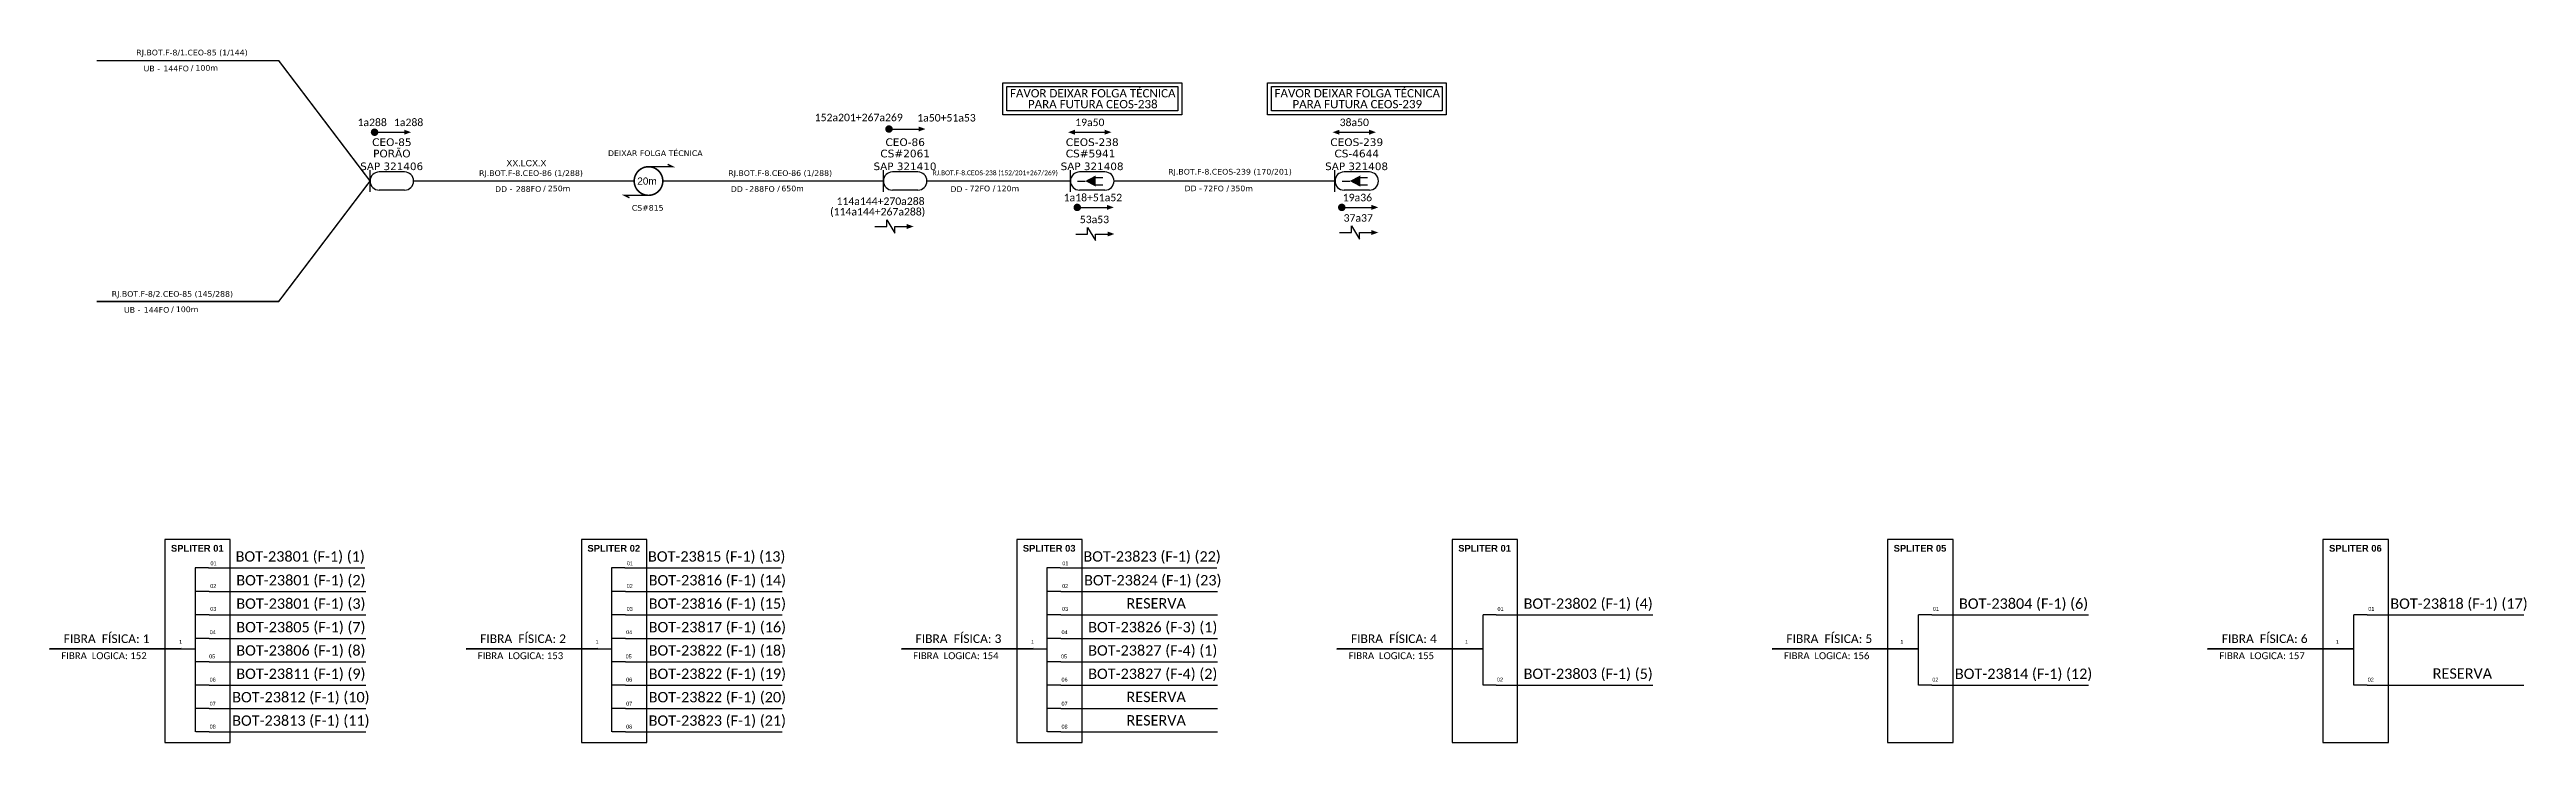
# Model space of a CAD drawing. Header units: millimetres. Extents: x 584467 to 586905, y 9719466 to 9720268.
# Drawn here: x 586251 to 586905, y 9720084 to 9720268 of the extents above; entities that cross this region are included whole.
import ezdxf
from ezdxf.enums import TextEntityAlignment as Align

# ---------------------------------------------------------------- set-up
doc = ezdxf.new("R2010")
doc.units = ezdxf.units.MM
doc.header["$LTSCALE"] = 0.5
doc.linetypes.add('ARILSUPP', pattern=[2.98, 1.42, -0.71, 0.14, -0.71])
for name, color, linetype in [('20.4-CEOS', 1, 'Continuous'), ('20.5-CABO AÉREO', 1, 'Continuous'), ('LC', 7, 'Continuous'), ('SETA', 7, 'Continuous')]:
    doc.layers.add(name, color=color, linetype=linetype)
doc.layers.add('40.1-ETIQUETAS', color=1, linetype='Continuous', lineweight=20)
doc.styles.add('ARIAL', font='arial.ttf')
doc.styles.add('siredit', font='verdana.ttf')
doc.styles.get("Standard").update_dxf_attribs({"font": 'arial.ttf'})

# ---------------------------------------------------------------- blocks, each defined once
blk = doc.blocks.new('ETIQUETA_RS5F')
at = {"layer": '40.1-ETIQUETAS', "color": 0, "style": 'siredit'}
blk.add_text('/', height=1.5, dxfattribs=at).set_placement((1.55, -1.95), align=Align.MIDDLE_RIGHT)
for tag, p in [('ETIQUETA_R_SECUNDARIA', (1.18, 2.1)), ('ETIQUETA_R_PRIMARIA', (1.18, 4.1)), ('F_ATIVAS/F_MORTAS', (1.11, -4.24))]:
    blk.add_attdef(tag, text='', height=1.5, dxfattribs=at).set_placement(p, align=Align.MIDDLE_CENTER)
for tag, p in [('TIPO_CABO', (-6.62, -2.12)), ('CAP_CABO', (0.37, -2.09))]:
    blk.add_attdef(tag, text='', height=1.5, dxfattribs=at).set_placement(p, align=Align.MIDDLE_RIGHT)
for tag, p in [('FUSÃO_1', (0.82, -8.39)), ('FUSÃO_2', (0.82, -10.6)), ('FUSÃO_3', (0.82, -12.93)), ('FUSÃO_4', (0.82, -15.14)), ('FUSÃO_5', (0.82, -17.16))]:
    blk.add_attdef(tag, text='', height=1.5, dxfattribs=at).set_placement(p, align=Align.CENTER)
blk.add_attdef('METROS', text='', height=1.5, dxfattribs=at).set_placement((2.11, -1.95), align=Align.MIDDLE_LEFT)

msp = doc.modelspace()

# ---------------------------------------------------------------- linework, layer by layer
at = {"color": 7, "linetype": 'Continuous'}
for p, q in [((586288.94, 9720130.52), (586288.94, 9720087.1)), ((586292.46, 9720130.52), (586288.94, 9720130.52)), ((586398.94, 9720130.52), (586398.94, 9720087.1)), ((586402.46, 9720130.52), (586398.94, 9720130.52)), ((586513.94, 9720130.52), (586513.94, 9720087.1)), ((586517.46, 9720130.52), (586513.94, 9720130.52)), ((586292.64, 9720124.24), (586289.12, 9720124.24)), ((586402.64, 9720124.24), (586399.12, 9720124.24)), ((586517.64, 9720124.24), (586514.12, 9720124.24)), ((586292.64, 9720118.05), (586289.12, 9720118.05)), ((586402.64, 9720118.05), (586399.12, 9720118.05)), ((586517.64, 9720118.05), (586514.12, 9720118.05)), ((586632.64, 9720118.05), (586629.12, 9720118.05)), ((586747.64, 9720118.05), (586744.12, 9720118.05)), ((586862.64, 9720118.05), (586859.12, 9720118.05)), ((586292.64, 9720111.83), (586289.12, 9720111.83)), ((586402.64, 9720111.83), (586399.12, 9720111.83)), ((586517.64, 9720111.83), (586514.12, 9720111.83)), ((586285.3, 9720109.1), (586288.93, 9720109.1)), ((586292.64, 9720105.66), (586289.12, 9720105.66)), ((586395.3, 9720109.1), (586398.93, 9720109.1)), ((586402.64, 9720105.66), (586399.12, 9720105.66)), ((586510.3, 9720109.1), (586513.93, 9720109.1)), ((586517.64, 9720105.66), (586514.12, 9720105.66)), ((586292.64, 9720099.5), (586289.12, 9720099.5)), ((586402.64, 9720099.5), (586399.12, 9720099.5)), ((586517.64, 9720099.5), (586514.12, 9720099.5)), ((586632.64, 9720099.5), (586629.12, 9720099.5)), ((586747.64, 9720099.5), (586744.12, 9720099.5)), ((586862.64, 9720099.5), (586859.12, 9720099.5)), ((586292.64, 9720093.31), (586289.12, 9720093.31)), ((586402.64, 9720093.31), (586399.12, 9720093.31)), ((586517.64, 9720093.31), (586514.12, 9720093.31)), ((586292.64, 9720087.13), (586289.12, 9720087.13)), ((586402.64, 9720087.13), (586399.12, 9720087.13)), ((586517.64, 9720087.13), (586514.12, 9720087.13))]:
    msp.add_line(p, q, dxfattribs=at)
at = {"color": 10, "linetype": 'Continuous'}
for p, q in [((586292.46, 9720130.52), (586333.83, 9720130.51)), ((586402.46, 9720130.52), (586443.83, 9720130.51)), ((586517.46, 9720130.52), (586558.83, 9720130.51)), ((586292.64, 9720124.24), (586334.01, 9720124.23)), ((586402.64, 9720124.24), (586444.01, 9720124.23)), ((586517.64, 9720124.24), (586559.01, 9720124.23)), ((586292.64, 9720118.06), (586334.01, 9720118.05)), ((586402.64, 9720118.06), (586444.01, 9720118.05)), ((586517.64, 9720118.06), (586559.01, 9720118.05)), ((586632.64, 9720118.06), (586674.01, 9720118.05)), ((586747.64, 9720118.06), (586789.01, 9720118.05)), ((586862.64, 9720118.06), (586904.01, 9720118.05)), ((586292.64, 9720111.84), (586334.01, 9720111.83)), ((586402.64, 9720111.84), (586444.01, 9720111.83)), ((586517.64, 9720111.84), (586559.01, 9720111.83)), ((586292.64, 9720105.68), (586334.01, 9720105.66)), ((586402.64, 9720105.68), (586444.01, 9720105.66)), ((586517.64, 9720105.68), (586559.01, 9720105.66)), ((586292.64, 9720099.51), (586334.01, 9720099.5)), ((586402.64, 9720099.51), (586444.01, 9720099.5)), ((586517.64, 9720099.51), (586559.01, 9720099.5)), ((586632.64, 9720099.51), (586674.01, 9720099.5)), ((586747.64, 9720099.51), (586789.01, 9720099.5)), ((586862.64, 9720099.51), (586904.01, 9720099.5)), ((586292.64, 9720093.32), (586334.01, 9720093.31)), ((586402.64, 9720093.32), (586444.01, 9720093.31)), ((586517.64, 9720093.32), (586559.01, 9720093.31)), ((586292.64, 9720087.13), (586334.01, 9720087.12)), ((586402.64, 9720087.13), (586444.01, 9720087.12)), ((586517.64, 9720087.13), (586559.01, 9720087.12))]:
    msp.add_line(p, q, dxfattribs=at)
at = {"color": 1, "linetype": 'Continuous', "lineweight": 60}
for p, q in [((586285.3, 9720109.1), (586250.51, 9720108.99)), ((586395.3, 9720109.1), (586360.51, 9720108.99)), ((586510.3, 9720109.1), (586475.51, 9720108.99)), ((586629.12, 9720109.1), (586590.51, 9720108.99)), ((586744.12, 9720109.1), (586705.51, 9720108.99)), ((586859.12, 9720109.1), (586820.51, 9720108.99))]:
    msp.add_line(p, q, dxfattribs=at)
at = {"color": 3, "ltscale": 9e-07}
for points in [[(586502.3, 9720258.73), (586549.54, 9720258.73), (586549.54, 9720250.22), (586502.3, 9720250.22)], [(586503.35, 9720257.68), (586548.49, 9720257.68), (586548.49, 9720251.27), (586503.35, 9720251.27)], [(586572.17, 9720258.73), (586619.4, 9720258.73), (586619.4, 9720250.22), (586572.17, 9720250.22)], [(586573.22, 9720257.68), (586618.35, 9720257.68), (586618.35, 9720251.27), (586573.22, 9720251.27)]]:
    msp.add_lwpolyline(points, close=True, dxfattribs=at)
at = {"color": 0, "const_width": 0.99}
for points in [[(586471.73, 9720246.47, 1), (586472.72, 9720246.47, 1)], [(586335.86, 9720245.63, 1), (586336.85, 9720245.63, 1)], [(586521.46, 9720225.76, 1), (586522.45, 9720225.76, 1)], [(586591.33, 9720225.76, 1), (586592.32, 9720225.76, 1)]]:
    msp.add_lwpolyline(points, format="xyb", close=True, dxfattribs=at)
at = {"color": 5, "const_width": 0.42}
msp.add_lwpolyline([(586408.71, 9720236.51, 1.000012), (586408.71, 9720228.95, 0.999978)], format="xyb", close=True, dxfattribs=at)
at = {"color": 5, "const_width": 0.394}
for points in [[(586408.71, 9720236.51), (586415.01, 9720236.51), (586413.75, 9720237.14)], [(586408.71, 9720228.95), (586402.41, 9720228.95), (586403.67, 9720228.32)]]:
    msp.add_lwpolyline(points, dxfattribs=at)
at = {"color": 0}
for points in [[(586471.67, 9720220.71), (586471.67, 9720222.46), (586473.76, 9720218.96), (586473.76, 9720220.71)], [(586594.38, 9720219.12), (586594.38, 9720220.87), (586596.47, 9720217.37), (586596.47, 9720219.12)], [(586524.7, 9720218.73), (586524.7, 9720220.48), (586526.8, 9720216.98), (586526.8, 9720218.73)]]:
    msp.add_lwpolyline(points, dxfattribs=at)
at = {"color": 7}
for points in [[(586280.98, 9720084.31), (586298.26, 9720084.31), (586298.26, 9720137.97), (586280.98, 9720137.97)], [(586390.98, 9720084.31), (586408.26, 9720084.31), (586408.26, 9720137.97), (586390.98, 9720137.97)], [(586505.98, 9720084.31), (586523.26, 9720084.31), (586523.26, 9720137.97), (586505.98, 9720137.97)], [(586620.98, 9720084.31), (586638.26, 9720084.31), (586638.26, 9720137.97), (586620.98, 9720137.97)], [(586735.98, 9720084.31), (586753.26, 9720084.31), (586753.26, 9720137.97), (586735.98, 9720137.97)], [(586850.98, 9720084.31), (586868.26, 9720084.31), (586868.26, 9720137.97), (586850.98, 9720137.97)]]:
    msp.add_lwpolyline(points, close=True, dxfattribs=at)
at = {"color": 7, "linetype": 'Continuous'}
for points in [[(586629.12, 9720099.5), (586629.12, 9720118.05)], [(586744.12, 9720099.5), (586744.12, 9720118.05)], [(586859.12, 9720099.5), (586859.12, 9720118.05)]]:
    msp.add_lwpolyline(points, dxfattribs=at)
at = {"layer": '20.4-CEOS', "color": 5}
for p, q in [((586344.28, 9720235.12), (586337.57, 9720235.12)), ((586479.86, 9720235.12), (586473.15, 9720235.12)), ((586529.27, 9720235.12), (586522.55, 9720235.12)), ((586344.28, 9720230.33), (586337.57, 9720230.33)), ((586479.86, 9720230.33), (586473.15, 9720230.33)), ((586529.27, 9720230.33), (586522.55, 9720230.33))]:
    msp.add_line(p, q, dxfattribs=at)
at = {"layer": '20.4-CEOS', "color": 8}
for p, q in [((586599.13, 9720235.12), (586592.42, 9720235.12)), ((586599.13, 9720230.33), (586592.42, 9720230.33))]:
    msp.add_line(p, q, dxfattribs=at)
at = {"layer": '20.4-CEOS', "color": 5}
for points in [[(586335.17, 9720229.84), (586335.17, 9720235.61)], [(586470.75, 9720229.84), (586470.75, 9720235.61)], [(586520.16, 9720229.84), (586520.16, 9720235.61)], [(586526.71, 9720233.68), (586528.74, 9720233.68)], [(586522.02, 9720232.73), (586524.06, 9720232.73)], [(586526.71, 9720231.69), (586528.74, 9720231.69)]]:
    msp.add_lwpolyline(points, dxfattribs=at)
msp.add_lwpolyline([(586524.06, 9720232.73, 0, 2.95, 0), (586526.83, 9720232.73, 2.95, 2.95, 0)], format="xyseb", dxfattribs=at)
at = {"layer": '20.4-CEOS', "color": 8}
for points in [[(586590.02, 9720229.84), (586590.02, 9720235.61)], [(586596.57, 9720233.68), (586598.61, 9720233.68)], [(586591.88, 9720232.73), (586593.92, 9720232.73)], [(586596.57, 9720231.69), (586598.61, 9720231.69)]]:
    msp.add_lwpolyline(points, dxfattribs=at)
msp.add_lwpolyline([(586593.92, 9720232.73, 0, 2.95, 0), (586596.69, 9720232.73, 2.95, 2.95, 0)], format="xyseb", dxfattribs=at)
at = {"layer": '20.4-CEOS', "color": 5}
for centre, start, end in [((586337.57, 9720232.73), 90, 270), ((586344.28, 9720232.73), 270, 90), ((586473.15, 9720232.73), 90, 270), ((586479.86, 9720232.73), 270, 90), ((586522.55, 9720232.73), 90, 270), ((586529.27, 9720232.73), 270, 90)]:
    msp.add_arc(centre, 2.39, start, end, dxfattribs=at)
at = {"layer": '20.4-CEOS', "color": 8}
for centre, start, end in [((586592.42, 9720232.73), 90, 270), ((586599.13, 9720232.73), 270, 90)]:
    msp.add_arc(centre, 2.39, start, end, dxfattribs=at)
at = {"layer": '20.5-CABO AÉREO', "color": 7, "ltscale": 50, "const_width": 0.4}
for points in [[(586262.96, 9720264.55), (586311.04, 9720264.55), (586335.17, 9720232.73)], [(586262.96, 9720200.9), (586311.04, 9720200.9), (586335.17, 9720232.73)], [(586531.66, 9720232.73), (586590.02, 9720232.73)]]:
    msp.add_lwpolyline(points, dxfattribs=at)
at = {"layer": '20.5-CABO AÉREO', "color": 5, "ltscale": 50, "const_width": 0.4}
for points in [[(586346.67, 9720232.73), (586404.93, 9720232.73)], [(586482.01, 9720232.73), (586520.16, 9720232.73)]]:
    msp.add_lwpolyline(points, dxfattribs=at)
at = {"layer": '40.1-ETIQUETAS', "color": 5, "const_width": 0.4}
msp.add_lwpolyline([(586412.49, 9720232.73), (586470.75, 9720232.73)], dxfattribs=at)
at = {"layer": 'SETA', "color": 0}
for points in [[(586336.36, 9720245.63), (586344.87, 9720245.63)], [(586472.23, 9720246.47), (586480.74, 9720246.47)], [(586521.34, 9720245.63), (586529.85, 9720245.63)], [(586591.21, 9720245.63), (586599.72, 9720245.63)], [(586468.51, 9720220.71), (586471.67, 9720220.71)], [(586473.76, 9720220.71), (586476.92, 9720220.71)], [(586521.96, 9720225.76), (586530.47, 9720225.76)], [(586591.82, 9720225.76), (586600.33, 9720225.76)], [(586521.54, 9720218.73), (586524.7, 9720218.73)], [(586526.8, 9720218.73), (586529.96, 9720218.73)], [(586591.22, 9720219.12), (586594.38, 9720219.12)], [(586596.47, 9720219.12), (586599.63, 9720219.12)]]:
    msp.add_lwpolyline(points, dxfattribs=at)
for points in [[(586480.05, 9720247.14), (586481.87, 9720246.48), (586480.05, 9720245.82)], [(586344.18, 9720246.3), (586346, 9720245.64), (586344.18, 9720244.98)], [(586521.34, 9720246.29), (586519.53, 9720245.63), (586521.34, 9720244.97)], [(586529.17, 9720246.3), (586530.99, 9720245.64), (586529.17, 9720244.98)], [(586591.21, 9720246.29), (586589.39, 9720245.63), (586591.21, 9720244.97)], [(586599.03, 9720246.3), (586600.85, 9720245.64), (586599.03, 9720244.98)], [(586476.92, 9720221.37), (586478.74, 9720220.71), (586476.92, 9720220.05)], [(586529.79, 9720226.43), (586531.6, 9720225.77), (586529.79, 9720225.11)], [(586599.65, 9720226.43), (586601.46, 9720225.77), (586599.65, 9720225.11)], [(586529.96, 9720219.39), (586531.77, 9720218.73), (586529.96, 9720218.07)], [(586599.63, 9720219.78), (586601.45, 9720219.12), (586599.63, 9720218.46)]]:
    msp.add_solid(points, dxfattribs=at)

# ---------------------------------------------------------------- block references
at = {"layer": '40.1-ETIQUETAS', "color": 0}
ref = msp.add_blockref('ETIQUETA_RS5F', (586286.94, 9720264.59), dxfattribs=at)
ref.add_attrib('ETIQUETA_R_SECUNDARIA', 'RJ.BOT.F-8/1.CEO-85 (1/144)', dxfattribs={"color": 0, "height": 1.5, "style": 'siredit'}).set_placement((586288.13, 9720266.69), align=Align.MIDDLE_CENTER)
ref.add_attrib('TIPO_CABO', 'UB - ', dxfattribs={"color": 0, "height": 1.5, "style": 'siredit'}).set_placement((586280.33, 9720262.47), align=Align.MIDDLE_RIGHT)
ref.add_attrib('CAP_CABO', '144FO', dxfattribs={"color": 0, "height": 1.5, "style": 'siredit'}).set_placement((586287.31, 9720262.49), align=Align.MIDDLE_RIGHT)
ref.add_attrib('METROS', '100m', dxfattribs={"color": 0, "height": 1.5, "style": 'siredit'}).set_placement((586289.06, 9720262.63), align=Align.MIDDLE_LEFT)
ref = msp.add_blockref('ETIQUETA_RS5F', (586281.77, 9720200.77), dxfattribs=at)
ref.add_attrib('ETIQUETA_R_SECUNDARIA', 'RJ.BOT.F-8/2.CEO-85 (145/288)', dxfattribs={"color": 0, "height": 1.5, "style": 'siredit'}).set_placement((586282.95, 9720202.88), align=Align.MIDDLE_CENTER)
ref.add_attrib('TIPO_CABO', 'UB - ', dxfattribs={"color": 0, "height": 1.5, "style": 'siredit'}).set_placement((586275.15, 9720198.66), align=Align.MIDDLE_RIGHT)
ref.add_attrib('CAP_CABO', '144FO', dxfattribs={"color": 0, "height": 1.5, "style": 'siredit'}).set_placement((586282.14, 9720198.68), align=Align.MIDDLE_RIGHT)
ref.add_attrib('METROS', '100m', dxfattribs={"color": 0, "height": 1.5, "style": 'siredit'}).set_placement((586283.88, 9720198.82), align=Align.MIDDLE_LEFT)

# ---------------------------------------------------------------- texts
at = {"color": 5}
msp.add_text('20m', height=1.89, dxfattribs=at).set_placement((586405.74, 9720231.78))
at = {"color": 7, "char_height": 2.2, "width": 46.8706, "attachment_point": 5}
for s, insert in [('{\\fCalibri|b0|i0|c0|p34;FAVOR DEIXAR FOLGA TÉCNICA}', (586526.05, 9720255.92)), ('{\\fCalibri|b0|i0|c0|p34;PARA FUTURA CEOS-238}', (586526.05, 9720253.05)), ('{\\fCalibri|b0|i0|c0|p34;FAVOR DEIXAR FOLGA TÉCNICA}', (586595.91, 9720255.92)), ('{\\fCalibri|b0|i0|c0|p34;PARA FUTURA CEOS-239}', (586595.91, 9720253.05))]:
    msp.add_mtext(s, dxfattribs=dict(at, insert=insert))
at = {"color": 5, "char_height": 1.98, "attachment_point": 5}
for s, insert, width in [('{\\fCalibri|b0|i0|c0|p34;\\C7;1a288}', (586335.73, 9720248.23), 25.1052), ('{\\fCalibri|b0|i0|c0|p34;(114a144+267a288)}', (586469.24, 9720224.41), 39.9065)]:
    msp.add_mtext(s, dxfattribs=dict(at, insert=insert, width=width))
at = {"color": 0, "attachment_point": 5}
for s, insert, char_height, width in [('{\\fCalibri|b0|i0|c0|p34;\\C7;1a288}', (586345.35, 9720248.23), 1.98, 25.1052), ('{\\fCalibri|b0|i0|c0|p34;\\C7;152a201\\C1;+267a269}', (586464.24, 9720249.52), 1.98, 25.1052), ('{\\fCalibri|b0|i0|c0|p34;\\C7;1a50\\C1;+51a53}', (586487.42, 9720249.44), 1.98, 25.1052), ('{\\fCalibri|b0|i0|c0|p34;\\C7;19a50}', (586525.27, 9720248.23), 1.98, 25.1052), ('{\\fCalibri|b0|i0|c0|p34;\\C7;38a50}', (586595.13, 9720248.23), 1.98, 25.1052), ('{\\fCalibri|b0|i0|c0|p34;\\C7;RJ.BOT.F-8.CEOS-238 (152/201\\C1;+267/269)}', (586500.29, 9720234.76), 1.2672, 105.168), ('{\\fCalibri|b0|i0|c0|p34;\\C1;114a144+270a288}', (586470, 9720227.38), 1.98, 25.1052), ('\\C7;\\fCalibri|b0|i0|c0|p34;1a18+51a52', (586526.09, 9720228.36), 1.98, 25.1052), ('{\\fCalibri|b0|i0|c0|p34;\\C7;19a36}', (586595.95, 9720228.36), 1.98, 25.1052), ('\\C7;\\fCalibri|b0|i0|c0|p34;53a53', (586526.49, 9720222.57), 1.98, 25.1052), ('{\\fCalibri|b0|i0|c0|p34;\\C7;37a37}', (586596.17, 9720222.96), 1.98, 25.1052)]:
    msp.add_mtext(s, dxfattribs=dict(at, insert=insert, char_height=char_height, width=width))
at = {"attachment_point": 5}
for s, insert, char_height, width in [('\\C10;\\fArial|b1|i0|c0|p34;SPLITER 01', (586289.54, 9720135.64), 1.7753, 17.28), ('\\C10;\\fArial|b1|i0|c0|p34;SPLITER 02', (586399.54, 9720135.64), 1.7753, 17.28), ('\\C10;\\fArial|b1|i0|c0|p34;SPLITER 03', (586514.54, 9720135.64), 1.7753, 17.28), ('{\\fArial|b1|i0|c0|p34;\\C10;SPLITER 01}', (586629.54, 9720135.64), 1.7753, 17.28), ('\\C10;\\fArial|b1|i0|c0|p34;SPLITER 05', (586744.54, 9720135.64), 1.7753, 17.28), ('\\C10;\\fArial|b1|i0|c0|p34;SPLITER 06', (586859.54, 9720135.64), 1.7753, 17.28), ('\\C7;\\fArial|b0|i0|;\\H1.0273588255048;01 ', (586293.81, 9720131.67), 1.7753, 3.5602), ('\\C7;\\fCalibri|b0|i0|c0|p34;BOT-23801 (F-1) (1)', (586316.72, 9720133.2), 2.7432, 80.6352), ('\\C7;\\fCalibri|b0|i0|c0|p34;BOT-23801 (F-1) (2)', (586316.9, 9720126.91), 2.7432, 80.6352), ('\\C7;\\fArial|b0|i0|;\\H1.0273588255048;01 ', (586403.81, 9720131.67), 1.7753, 3.5602), ('\\C7;\\fCalibri|b0|i0|c0|p34;BOT-23815 (F-1) (13)', (586426.72, 9720133.2), 2.7432, 80.6352), ('\\C7;\\fCalibri|b0|i0|c0|p34;BOT-23816 (F-1) (14)', (586426.9, 9720126.91), 2.7432, 80.6352), ('\\C7;\\fArial|b0|i0|;\\H1.0273588255048;01 ', (586518.81, 9720131.67), 1.7753, 3.5602), ('\\C7;\\fCalibri|b0|i0|c0|p34;BOT-23823 (F-1) (22)', (586541.72, 9720133.2), 2.7432, 80.6352), ('\\C7;\\fCalibri|b0|i0|c0|p34;BOT-23824 (F-1) (23)', (586541.9, 9720126.91), 2.7432, 80.6352), ('\\C7;\\fArial|b0|i0|;\\H1.0273588255048;02 ', (586293.75, 9720125.67), 1.7753, 3.7582), ('\\C7;\\fCalibri|b0|i0|c0|p34;BOT-23801 (F-1) (3)', (586316.9, 9720120.73), 2.7432, 80.6352), ('\\C7;\\fArial|b0|i0|;\\H1.0273588255048;02 ', (586403.75, 9720125.67), 1.7753, 3.7582), ('\\C7;\\fCalibri|b0|i0|c0|p34;BOT-23816 (F-1) (15)', (586426.9, 9720120.73), 2.7432, 80.6352), ('\\C7;\\fArial|b0|i0|;\\H1.0273588255048;02 ', (586518.75, 9720125.67), 1.7753, 3.7582), ('\\C7;\\fCalibri|b0|i0|c0|p34;RESERVA', (586542.79, 9720121.09), 2.7432, 80.6352), ('\\C7;\\fCalibri|b0|i0|c0|p34;BOT-23802 (F-1) (4)', (586656.9, 9720120.73), 2.7432, 80.6352), ('\\C7;\\fCalibri|b0|i0|c0|p34;BOT-23804 (F-1) (6)', (586771.9, 9720120.73), 2.7432, 80.6352), ('\\C7;\\fCalibri|b0|i0|c0|p34;BOT-23818 (F-1) (17)', (586886.9, 9720120.73), 2.7432, 80.6352), ('\\C7;\\fArial|b0|i0|;\\H1.0273588255048;03 ', (586293.75, 9720119.62), 1.7753, 3.456), ('\\C7;\\fCalibri|b0|i0|c0|p34;BOT-23805 (F-1) (7)', (586316.9, 9720114.51), 2.7432, 80.6352), ('\\C7;\\fArial|b0|i0|;\\H1.0273588255048;03 ', (586403.75, 9720119.62), 1.7753, 3.456), ('\\C7;\\fCalibri|b0|i0|c0|p34;BOT-23817 (F-1) (16)', (586426.9, 9720114.51), 2.7432, 80.6352), ('\\C7;\\fArial|b0|i0|;\\H1.0273588255048;03 ', (586518.75, 9720119.62), 1.7753, 3.456), ('\\C7;\\fCalibri|b0|i0|c0|p34;BOT-23826 (F-3) (1)', (586541.9, 9720114.51), 2.7432, 80.6352), ('\\C7;\\fArial|b0|i0;\\H0.578704x;01 ', (586633.75, 9720119.62), 1.7753, 3.456), ('\\C7;\\fArial|b0|i0;\\H0.578704x;01 ', (586748.75, 9720119.62), 1.7753, 3.456), ('\\C7;\\fArial|b0|i0;\\H0.578704x;01 ', (586863.75, 9720119.62), 1.7753, 3.456), ('\\C7;\\fCalibri|b0|i0|c0|p34;FIBRA  FÍSICA: 1', (586265.58, 9720111.74), 2.2859, 34.56), ('\\C7;\\fArial|b0|i0|;\\H1.0273588255048;1', (586285.13, 9720110.92), 1.7753, 1.7584), ('\\C7;\\fArial|b0|i0|;\\H1.0273588255048;04 ', (586293.6, 9720113.47), 1.7753, 3.7582), ('\\C7;\\fCalibri|b0|i0|c0|p34;BOT-23806 (F-1) (8)', (586316.9, 9720108.35), 2.7432, 80.6352), ('\\C7;\\fCalibri|b0|i0|c0|p34;FIBRA  FÍSICA: 2', (586375.58, 9720111.74), 2.2859, 34.56), ('\\C7;\\fArial|b0|i0|;\\H1.0273588255048;1', (586395.13, 9720110.92), 1.7753, 1.7584), ('\\C7;\\fArial|b0|i0|;\\H1.0273588255048;04 ', (586403.6, 9720113.47), 1.7753, 3.7582), ('\\C7;\\fCalibri|b0|i0|c0|p34;BOT-23822 (F-1) (18)', (586426.9, 9720108.35), 2.7432, 80.6352), ('\\C7;\\fCalibri|b0|i0|c0|p34;FIBRA  FÍSICA: 3', (586490.58, 9720111.74), 2.2859, 34.56), ('\\C7;\\fArial|b0|i0|;\\H1.0273588255048;1', (586510.13, 9720110.92), 1.7753, 1.7584), ('\\C7;\\fArial|b0|i0|;\\H1.0273588255048;04 ', (586518.6, 9720113.47), 1.7753, 3.7582), ('\\C7;\\fCalibri|b0|i0|c0|p34;BOT-23827 (F-4) (1)', (586541.9, 9720108.35), 2.7432, 80.6352), ('\\C7;\\fCalibri|b0|i0|c0|p34;FIBRA  FÍSICA: 4', (586605.58, 9720111.74), 2.2859, 34.56), ('\\C7;\\fArial|b0|i0|;\\H1.0273588255048;1', (586624.76, 9720110.91), 1.7753, 1.7584), ('\\C7;\\fCalibri|b0|i0|c0|p34;FIBRA  FÍSICA: 5', (586720.58, 9720111.74), 2.2859, 34.56), ('\\C7;\\fArial|b0|i0|;\\H1.0273588255048;1', (586739.76, 9720110.91), 1.7753, 1.7584), ('\\C7;\\fCalibri|b0|i0|c0|p34;FIBRA  FÍSICA: 6', (586835.58, 9720111.74), 2.2859, 34.56), ('\\C7;\\fArial|b0|i0|;\\H1.0273588255048;1', (586854.76, 9720110.91), 1.7753, 1.7584), ('\\C7;\\fCalibri|b0|i0|c0|p34;FIBRA  LOGICA: 152', (586264.89, 9720107.25), 1.8289, 34.56), ('\\C7;\\fArial|b0|i0|;\\H1.0273588255048;05 ', (586293.47, 9720107.06), 1.7753, 4.6222), ('\\C7;\\fCalibri|b0|i0|c0|p34;BOT-23811 (F-1) (9)', (586316.9, 9720102.18), 2.7432, 80.6352), ('\\C7;\\fCalibri|b0|i0|c0|p34;FIBRA  LOGICA: 153', (586374.89, 9720107.25), 1.8289, 34.56), ('\\C7;\\fArial|b0|i0|;\\H1.0273588255048;05 ', (586403.47, 9720107.06), 1.7753, 4.6222), ('\\C7;\\fCalibri|b0|i0|c0|p34;BOT-23822 (F-1) (19)', (586426.9, 9720102.18), 2.7432, 80.6352), ('\\C7;\\fCalibri|b0|i0|c0|p34;FIBRA  LOGICA: 154', (586489.89, 9720107.25), 1.8289, 34.56), ('\\C7;\\fArial|b0|i0|;\\H1.0273588255048;05 ', (586518.47, 9720107.06), 1.7753, 4.6222), ('\\C7;\\fCalibri|b0|i0|c0|p34;BOT-23827 (F-4) (2)', (586541.9, 9720102.18), 2.7432, 80.6352), ('\\C7;\\fCalibri|b0|i0|c0|p34;FIBRA  LOGICA: 155', (586604.89, 9720107.25), 1.8289, 34.56), ('\\C7;\\fCalibri|b0|i0|c0|p34;BOT-23803 (F-1) (5)', (586656.9, 9720102.18), 2.7432, 80.6352), ('\\C7;\\fCalibri|b0|i0|c0|p34;FIBRA  LOGICA: 156', (586719.89, 9720107.25), 1.8289, 34.56), ('\\C7;\\fCalibri|b0|i0|c0|p34;BOT-23814 (F-1) (12)', (586771.9, 9720102.18), 2.7432, 80.6352), ('\\C7;\\fCalibri|b0|i0|c0|p34;FIBRA  LOGICA: 157', (586834.89, 9720107.25), 1.8289, 34.56), ('\\C7;\\fCalibri|b0|i0|c0|p34;RESERVA', (586887.79, 9720102.54), 2.7432, 80.6352), ('\\C7;\\fArial|b0|i0|;\\H1.0273588255048;06 ', (586293.6, 9720100.92), 1.7753, 3.7582), ('\\C7;\\fCalibri|b0|i0|c0|p34;BOT-23812 (F-1) (10)', (586316.9, 9720096), 2.7432, 80.6352), ('\\C7;\\fArial|b0|i0|;\\H1.0273588255048;06 ', (586403.6, 9720100.92), 1.7753, 3.7582), ('\\C7;\\fCalibri|b0|i0|c0|p34;BOT-23822 (F-1) (20)', (586426.9, 9720096), 2.7432, 80.6352), ('\\C7;\\fArial|b0|i0|;\\H1.0273588255048;06 ', (586518.6, 9720100.92), 1.7753, 3.7582), ('\\C7;\\fCalibri|b0|i0|c0|p34;RESERVA', (586542.79, 9720096.35), 2.7432, 80.6352), ('\\C7;\\fArial|b0|i0;\\H0.578704x;02 ', (586633.6, 9720100.92), 1.7753, 3.7582), ('\\C7;\\fArial|b0|i0;\\H0.578704x;02 ', (586748.6, 9720100.92), 1.7753, 3.7582), ('\\C7;\\fArial|b0|i0;\\H0.578704x;02 ', (586863.6, 9720100.92), 1.7753, 3.7582), ('\\C7;\\fArial|b0|i0|;\\H1.0273588255048;07 ', (586293.6, 9720094.56), 1.7753, 3.7582), ('\\C7;\\fCalibri|b0|i0|c0|p34;BOT-23813 (F-1) (11)', (586316.89, 9720089.81), 2.7432, 80.6352), ('\\C7;\\fArial|b0|i0|;\\H1.0273588255048;07 ', (586403.6, 9720094.56), 1.7753, 3.7582), ('\\C7;\\fCalibri|b0|i0|c0|p34;BOT-23823 (F-1) (21)', (586426.89, 9720089.81), 2.7432, 80.6352), ('\\C7;\\fArial|b0|i0|;\\H1.0273588255048;07 ', (586518.6, 9720094.56), 1.7753, 3.7582), ('\\C7;\\fCalibri|b0|i0|c0|p34;RESERVA', (586542.79, 9720090.16), 2.7432, 80.6352), ('\\C7;\\fArial|b0|i0|;\\H1.0273588255048;08 ', (586293.6, 9720088.51), 1.7753, 3.7582), ('\\C7;\\fArial|b0|i0|;\\H1.0273588255048;08 ', (586403.6, 9720088.51), 1.7753, 3.7582), ('\\C7;\\fArial|b0|i0|;\\H1.0273588255048;08 ', (586518.6, 9720088.51), 1.7753, 3.7582)]:
    msp.add_mtext(s, dxfattribs=dict(at, insert=insert, char_height=char_height, width=width))
at = {"layer": '20.4-CEOS', "color": 7, "style": 'siredit'}
for s, height, p in [('CEO-85', 2.028, (586340.92, 9720243)), ('PORÃO', 2.028, (586340.92, 9720240)), ('CS#2061', 2.028, (586476.5, 9720240)), ('CEO-86', 2.028, (586476.5, 9720243)), ('CS#5941 ', 2.028, (586525.91, 9720240)), ('CEOS-238', 2.028, (586525.91, 9720243)), ('CEOS-239', 2.028, (586595.77, 9720243)), ('CS-4644', 2.028, (586595.77, 9720240)), ('SAP 321406', 2, (586340.88, 9720236.62)), ('SAP 321410', 2, (586476.46, 9720236.62)), ('SAP 321408', 2, (586525.87, 9720236.62)), ('SAP 321408', 2, (586595.73, 9720236.62))]:
    msp.add_text(s, height=height, dxfattribs=at).set_placement(p, align=Align.MIDDLE_CENTER)
at = {"layer": '40.1-ETIQUETAS', "color": 0, "style": 'siredit'}
for s, p in [('DEIXAR FOLGA TÉCNICA', (586410.51, 9720240.09)), ('RJ.BOT.F-8.CEO-86 (1/288)', (586377.67, 9720234.83)), ('RJ.BOT.F-8.CEO-86 (1/288)', (586443.49, 9720234.83)), ('RJ.BOT.F-8.CEOS-239 (170/201)', (586562.3, 9720235.19)), ('CS#815', (586408.5, 9720225.64))]:
    msp.add_text(s, height=1.5, dxfattribs=at).set_placement(p, align=Align.MIDDLE_CENTER)
for s, p in [('DD - ', (586373.41, 9720230.61)), ('288FO', (586380.39, 9720230.63)), ('/', (586381.57, 9720230.77)), ('DD - ', (586435.67, 9720230.61)), ('288FO', (586442.05, 9720230.63)), ('/', (586443.41, 9720230.77)), ('DD - ', (586493.68, 9720230.6)), ('72FO', (586498.93, 9720230.76)), ('/', (586500.32, 9720230.81)), ('DD - ', (586555.53, 9720230.79)), ('72FO', (586560.67, 9720230.76)), ('/', (586562.05, 9720230.81))]:
    msp.add_text(s, height=1.5, dxfattribs=at).set_placement(p, align=Align.MIDDLE_RIGHT)
for s, p in [('250m', (586382.13, 9720230.77)), ('650m', (586443.8, 9720230.77)), ('120m', (586500.68, 9720230.77)), ('350m', (586562.41, 9720230.77))]:
    msp.add_text(s, height=1.5, dxfattribs=at).set_placement(p, align=Align.MIDDLE_LEFT)
at = {"layer": 'LC', "color": 3, "linetype": 'ARILSUPP', "style": 'ARIAL'}
msp.add_text('XX.LCX.X', height=1.68, dxfattribs=at).set_placement((586376.46, 9720237.46), align=Align.MIDDLE_CENTER)

doc.saveas('drawing.dxf')
